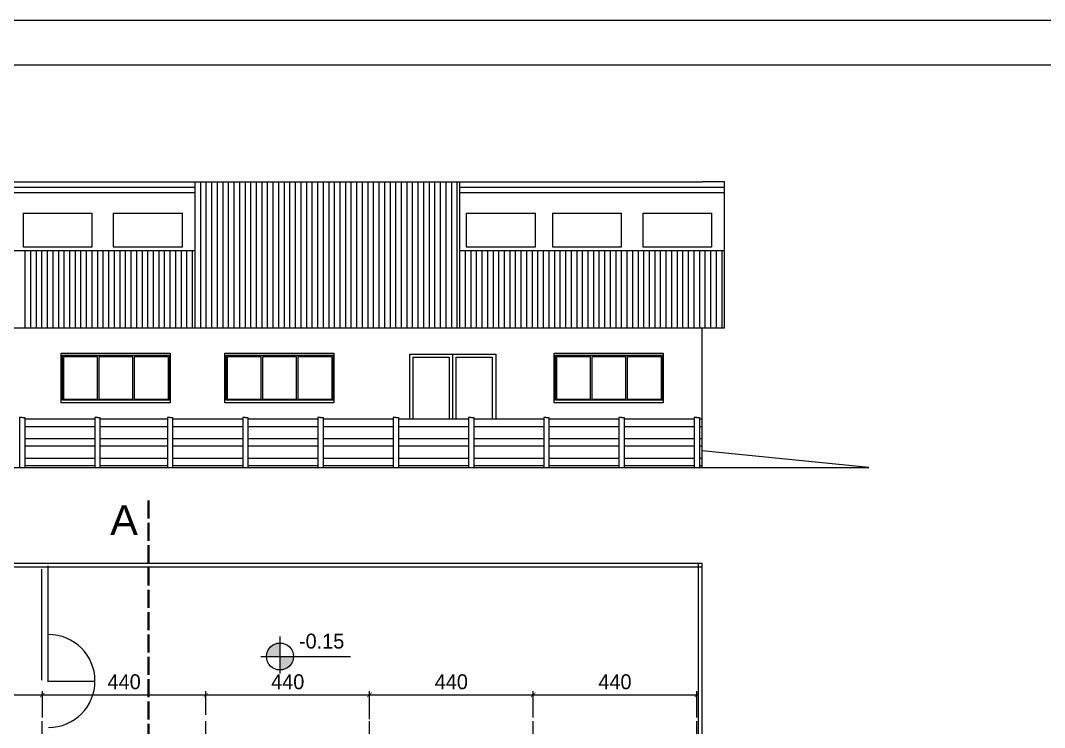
# Model space of a CAD drawing. Header units: millimetres. Extents: x 73 to 57768, y -40361 to 10065.
# Drawn here: x 6789 to 9543, y 8164 to 10065 of the extents above; entities that cross this region are included whole.
import ezdxf

# ---------------------------------------------------------------- set-up
doc = ezdxf.new("R2010")
doc.units = ezdxf.units.MM
doc.linetypes.add('ACAD_ISO02W100', pattern=[15, 12, -3])
doc.linetypes.add('ACAD_ISO04W100', pattern=[30, 24, -3, 0, -3])
for name, color, linetype, lineweight in [('1', 7, 'Continuous', 15), ('fekalna', 43, 'Continuous', 5), ('kote', 124, 'Continuous', 5), ('kote i srafura', 9, 'Continuous', 5), ('okvir', 120, 'Continuous', 13), ('presjek A-A B- B', 40, 'Continuous', 40)]:
    doc.layers.add(name, color=color, linetype=linetype, lineweight=lineweight)
doc.layers.add('pogled', color=7, linetype='Continuous', lineweight=5, true_color=0x8db1c3)
doc.layers.add('TEXT', color=7, linetype='Continuous')
doc.dimstyles.new('1-200', dxfattribs={"dimtxt": 40, "dimasz": 12, "dimexe": 10, "dimexo": 10, "dimgap": 15, "dimtad": 1, "dimdec": 0, "dimtxsty": 'Standard', "dimblk": 'ARCHTICK', "dimcen": 2.5, "dimdle": 5, "dimadec": 0, "dimazin": 0, "dimtfac": 1, "dimtdec": 0, "dimtmove": 0, "dimatfit": 3, "dimldrblk": 'ARCHTICK', "dimfxl": 1, "dimarcsym": 0})

# ---------------------------------------------------------------- blocks, each defined once
blk = doc.blocks.new('_ArchTick')
at = {"layer": 'kote', "color": 0, "const_width": 0.15}
blk.add_lwpolyline([(-0.5, -0.5), (0.5, 0.5)], dxfattribs=at)
blk = doc.blocks.new('*D159')
at = {"layer": 'Defpoints', "color": 0}
for p in [(6847.8, 8251.9), (6407.8, 8181.4), (6847.8, 8181.4)]:
    blk.add_point(p, dxfattribs=at)
at = {"layer": 'kote i srafura', "color": 0, "lineweight": -2}
for p, q in [((6402.8, 8251.9), (6852.8, 8251.9)), ((6407.8, 8191.4), (6407.8, 8261.9)), ((6847.8, 8191.4), (6847.8, 8261.9))]:
    blk.add_line(p, q, dxfattribs=at)
at = {"layer": 'kote i srafura', "color": 0, "lineweight": -2, "xscale": 12, "yscale": 12, "zscale": 12, "rotation": 180}
blk.add_blockref('_ArchTick', (6407.8, 8251.9), dxfattribs=at)
at = {"layer": 'kote i srafura', "color": 0, "lineweight": -2, "xscale": 12, "yscale": 12, "zscale": 12}
blk.add_blockref('_ArchTick', (6847.8, 8251.9), dxfattribs=at)
at = {"layer": 'kote i srafura', "color": 0, "insert": (6627.8, 8286.9), "char_height": 40, "attachment_point": 5}
blk.add_mtext('440', dxfattribs=at)
blk = doc.blocks.new('*D160')
at = {"layer": 'Defpoints', "color": 0}
for p in [(7287.9, 8251.9), (6847.8, 8181.4), (7287.9, 8188.4)]:
    blk.add_point(p, dxfattribs=at)
at = {"layer": 'kote i srafura', "color": 0, "lineweight": -2}
for p, q in [((6842.8, 8251.9), (7292.9, 8251.9)), ((6847.8, 8191.4), (6847.8, 8261.9)), ((7287.9, 8198.4), (7287.9, 8261.9))]:
    blk.add_line(p, q, dxfattribs=at)
at = {"layer": 'kote i srafura', "color": 0, "lineweight": -2, "xscale": 12, "yscale": 12, "zscale": 12, "rotation": 180}
blk.add_blockref('_ArchTick', (6847.8, 8251.9), dxfattribs=at)
at = {"layer": 'kote i srafura', "color": 0, "lineweight": -2, "xscale": 12, "yscale": 12, "zscale": 12}
blk.add_blockref('_ArchTick', (7287.9, 8251.9), dxfattribs=at)
at = {"layer": 'kote i srafura', "color": 0, "insert": (7067.8, 8286.9), "char_height": 40, "attachment_point": 5}
blk.add_mtext('440', dxfattribs=at)
blk = doc.blocks.new('*D161')
at = {"layer": 'Defpoints', "color": 0}
for p in [(7727.6, 8251.9), (7287.9, 8188.4), (7727.6, 8177)]:
    blk.add_point(p, dxfattribs=at)
at = {"layer": 'kote i srafura', "color": 0, "lineweight": -2}
for p, q in [((7282.9, 8251.9), (7732.6, 8251.9)), ((7287.9, 8198.4), (7287.9, 8261.9)), ((7727.6, 8187), (7727.6, 8261.9))]:
    blk.add_line(p, q, dxfattribs=at)
at = {"layer": 'kote i srafura', "color": 0, "lineweight": -2, "xscale": 12, "yscale": 12, "zscale": 12, "rotation": 180}
blk.add_blockref('_ArchTick', (7287.9, 8251.9), dxfattribs=at)
at = {"layer": 'kote i srafura', "color": 0, "lineweight": -2, "xscale": 12, "yscale": 12, "zscale": 12}
blk.add_blockref('_ArchTick', (7727.6, 8251.9), dxfattribs=at)
at = {"layer": 'kote i srafura', "color": 0, "insert": (7507.8, 8286.9), "char_height": 40, "attachment_point": 5}
blk.add_mtext('440', dxfattribs=at)
blk = doc.blocks.new('*D162')
at = {"layer": 'Defpoints', "color": 0}
for p in [(8167.8, 8251.9), (8167.8, 8181.4), (7727.6, 8177)]:
    blk.add_point(p, dxfattribs=at)
at = {"layer": 'kote i srafura', "color": 0, "lineweight": -2}
for p, q in [((7722.6, 8251.9), (8172.8, 8251.9)), ((7727.6, 8187), (7727.6, 8261.9)), ((8167.8, 8191.4), (8167.8, 8261.9))]:
    blk.add_line(p, q, dxfattribs=at)
at = {"layer": 'kote i srafura', "color": 0, "lineweight": -2, "xscale": 12, "yscale": 12, "zscale": 12, "rotation": 180}
blk.add_blockref('_ArchTick', (7727.6, 8251.9), dxfattribs=at)
at = {"layer": 'kote i srafura', "color": 0, "lineweight": -2, "xscale": 12, "yscale": 12, "zscale": 12}
blk.add_blockref('_ArchTick', (8167.8, 8251.9), dxfattribs=at)
at = {"layer": 'kote i srafura', "color": 0, "insert": (7947.7, 8286.9), "char_height": 40, "attachment_point": 5}
blk.add_mtext('440', dxfattribs=at)
blk = doc.blocks.new('*D163')
at = {"layer": 'Defpoints', "color": 0}
for p in [(8607.8, 8251.9), (8167.8, 8181.4), (8607.8, 8181.4)]:
    blk.add_point(p, dxfattribs=at)
at = {"layer": 'kote i srafura', "color": 0, "lineweight": -2}
for p, q in [((8162.8, 8251.9), (8612.8, 8251.9)), ((8167.8, 8191.4), (8167.8, 8261.9)), ((8607.8, 8191.4), (8607.8, 8261.9))]:
    blk.add_line(p, q, dxfattribs=at)
at = {"layer": 'kote i srafura', "color": 0, "lineweight": -2, "xscale": 12, "yscale": 12, "zscale": 12, "rotation": 180}
blk.add_blockref('_ArchTick', (8167.8, 8251.9), dxfattribs=at)
at = {"layer": 'kote i srafura', "color": 0, "lineweight": -2, "xscale": 12, "yscale": 12, "zscale": 12}
blk.add_blockref('_ArchTick', (8607.8, 8251.9), dxfattribs=at)
at = {"layer": 'kote i srafura', "color": 0, "insert": (8387.8, 8286.9), "char_height": 40, "attachment_point": 5}
blk.add_mtext('440', dxfattribs=at)

msp = doc.modelspace()

# ---------------------------------------------------------------- hatches: boundary and pattern name
at = {"layer": 'TEXT'}
h = msp.add_hatch(color=256, dxfattribs=at)
h.paths.add_polyline_path([(7486.781, 8355.059), (7486.781, 8391.295, 0.41421356), (7450.546, 8355.059)])
h.paths.add_polyline_path([(7523.017, 8355.059), (7486.781, 8355.059), (7486.781, 8318.824, 0.41421356)])

# ---------------------------------------------------------------- linework, layer by layer
at = {"layer": '1', "color": 251, "linetype": 'ACAD_ISO04W100', "ltscale": 4}
for p, q in [((6847.775, 5845.822), (6847.775, 8181.36)), ((7287.775, 5845.822), (7287.775, 8181.36)), ((7727.775, 5845.822), (7727.775, 8181.36)), ((8167.775, 5845.822), (8167.775, 8181.36)), ((8607.775, 5845.822), (8607.775, 8181.36))]:
    msp.add_line(p, q, dxfattribs=at)
at = {"layer": 'fekalna'}
msp.add_line((6864.306, 8289.18), (6989.306, 8289.18), dxfattribs=at)
at = {"layer": 'fekalna', "ltscale": 5}
for points in [[(6863.921, 8286.68), (6863.921, 8598.667)], [(6845.758, 8589.589), (6845.758, 8291.68)]]:
    msp.add_lwpolyline(points, dxfattribs=at)
at = {"layer": 'fekalna'}
msp.add_arc((6864.306, 8289.18), 125, 270, 90, dxfattribs=at)
at = {"layer": 'okvir'}
for points in [[(73.426, 10064.707), (73.426, 64.707), (14073.426, 64.707), (14073.426, 10064.707)], [(495.733, 9944.707), (495.733, 184.707), (13953.426, 184.707), (13953.426, 9944.707)]]:
    msp.add_lwpolyline(points, close=True, dxfattribs=at)
at = {"layer": 'pogled', "ltscale": 5}
for p, q in [((5834.775, 9630.681), (8622.775, 9630.681)), ((6546.775, 9616.681), (7258.775, 9616.681)), ((7258.775, 9238.681), (7258.775, 9630.681)), ((7273.775, 9238.681), (7273.775, 9630.681)), ((7288.775, 9238.681), (7288.775, 9630.681)), ((7303.775, 9238.681), (7303.775, 9630.681)), ((7318.775, 9238.681), (7318.775, 9630.681)), ((7333.775, 9238.681), (7333.775, 9630.681)), ((7348.775, 9238.681), (7348.775, 9630.681)), ((7363.775, 9238.681), (7363.775, 9630.681)), ((7378.775, 9238.681), (7378.775, 9630.681)), ((7393.775, 9238.681), (7393.775, 9630.681)), ((7408.775, 9238.681), (7408.775, 9630.681)), ((7423.775, 9238.681), (7423.775, 9630.681)), ((7438.775, 9238.681), (7438.775, 9630.681)), ((7453.775, 9238.681), (7453.775, 9630.681)), ((7468.775, 9238.681), (7468.775, 9630.681)), ((7483.775, 9238.681), (7483.775, 9630.681)), ((7498.775, 9238.681), (7498.775, 9630.681)), ((7513.775, 9238.681), (7513.775, 9630.681)), ((7528.775, 9238.681), (7528.775, 9630.681)), ((7543.775, 9238.681), (7543.775, 9630.681)), ((7558.775, 9238.681), (7558.775, 9630.681)), ((7573.775, 9238.681), (7573.775, 9630.681)), ((7588.775, 9238.681), (7588.775, 9630.681)), ((7603.775, 9238.681), (7603.775, 9630.681)), ((7618.775, 9238.681), (7618.775, 9630.681)), ((7633.775, 9238.681), (7633.775, 9630.681)), ((7648.775, 9238.681), (7648.775, 9630.681)), ((7663.775, 9238.681), (7663.775, 9630.681)), ((7678.775, 9238.681), (7678.775, 9630.681)), ((7693.775, 9238.681), (7693.775, 9630.681)), ((7708.775, 9238.681), (7708.775, 9630.681)), ((7723.775, 9238.681), (7723.775, 9630.681)), ((7738.775, 9238.681), (7738.775, 9630.681)), ((7753.775, 9238.681), (7753.775, 9630.681)), ((7768.775, 9238.681), (7768.775, 9630.681)), ((7783.775, 9238.681), (7783.775, 9630.681)), ((7798.775, 9238.681), (7798.775, 9630.681)), ((7813.775, 9238.681), (7813.775, 9630.681)), ((7828.775, 9238.681), (7828.775, 9630.681)), ((7843.775, 9238.681), (7843.775, 9630.681)), ((7858.775, 9238.681), (7858.775, 9630.681)), ((7873.775, 9238.681), (7873.775, 9630.681)), ((7888.775, 9238.681), (7888.775, 9630.681)), ((7903.775, 9238.681), (7903.775, 9630.681)), ((7918.775, 9238.681), (7918.775, 9630.681)), ((7933.775, 9238.681), (7933.775, 9630.681)), ((7948.775, 9238.681), (7948.775, 9630.681)), ((7963.775, 9238.681), (7963.775, 9630.681)), ((7970.775, 9238.681), (7970.775, 9630.681)), ((7970.775, 9616.681), (8682.775, 9616.681)), ((8682.775, 9630.681), (8622.775, 9630.681)), ((8682.775, 9238.681), (8682.775, 9630.681)), ((6546.775, 9602.681), (7258.775, 9602.681)), ((7970.775, 9602.681), (8682.775, 9602.681)), ((6795.918, 9546.681), (6795.918, 9456.123)), ((6795.918, 9546.681), (6981.797, 9546.681)), ((6981.797, 9456.123), (6981.797, 9546.681)), ((7038.733, 9546.681), (7038.733, 9456.123)), ((7038.733, 9546.681), (7224.613, 9546.681)), ((7224.613, 9456.123), (7224.613, 9546.681)), ((7987.988, 9546.681), (8173.867, 9546.681)), ((7987.988, 9546.681), (7987.988, 9456.123)), ((8173.867, 9456.123), (8173.867, 9546.681)), ((8219.918, 9546.681), (8219.918, 9456.123)), ((8219.918, 9546.681), (8405.797, 9546.681)), ((8405.797, 9456.123), (8405.797, 9546.681)), ((8462.733, 9546.681), (8462.733, 9456.123)), ((8462.733, 9546.681), (8648.613, 9546.681)), ((8648.613, 9456.123), (8648.613, 9546.681)), ((6546.775, 9446.681), (7258.775, 9446.681)), ((6795.918, 9456.123), (6981.797, 9456.123)), ((6801.775, 9238.681), (6801.775, 9446.681)), ((6816.775, 9238.681), (6816.775, 9446.681)), ((6831.775, 9238.681), (6831.775, 9446.681)), ((6846.775, 9238.681), (6846.775, 9446.681)), ((6861.775, 9238.681), (6861.775, 9446.681)), ((6876.775, 9238.681), (6876.775, 9446.681)), ((6891.775, 9238.681), (6891.775, 9446.681)), ((6906.775, 9238.681), (6906.775, 9446.681)), ((6921.775, 9238.681), (6921.775, 9446.681)), ((6936.775, 9238.681), (6936.775, 9446.681)), ((6951.775, 9238.681), (6951.775, 9446.681)), ((6966.775, 9238.681), (6966.775, 9446.681)), ((6981.775, 9238.681), (6981.775, 9446.681)), ((6996.775, 9238.681), (6996.775, 9446.681)), ((7011.775, 9238.681), (7011.775, 9446.681)), ((7026.775, 9238.681), (7026.775, 9446.681)), ((7038.733, 9456.123), (7224.613, 9456.123)), ((7041.775, 9238.681), (7041.775, 9446.681)), ((7056.775, 9238.681), (7056.775, 9446.681)), ((7071.775, 9238.681), (7071.775, 9446.681)), ((7086.775, 9238.681), (7086.775, 9446.681)), ((7101.775, 9238.681), (7101.775, 9446.681)), ((7116.775, 9238.681), (7116.775, 9446.681)), ((7131.775, 9238.681), (7131.775, 9446.681)), ((7146.775, 9238.681), (7146.775, 9446.681)), ((7161.775, 9238.681), (7161.775, 9446.681)), ((7176.775, 9238.681), (7176.775, 9446.681)), ((7191.775, 9238.681), (7191.775, 9446.681)), ((7206.775, 9238.681), (7206.775, 9446.681)), ((7221.775, 9238.681), (7221.775, 9446.681)), ((7236.775, 9238.681), (7236.775, 9446.681)), ((7251.775, 9238.681), (7251.775, 9446.681)), ((7970.775, 9446.681), (8682.775, 9446.681)), ((7985.775, 9238.681), (7985.775, 9446.681)), ((7987.988, 9456.123), (8173.867, 9456.123)), ((8000.775, 9238.681), (8000.775, 9446.681)), ((8015.775, 9238.681), (8015.775, 9446.681)), ((8030.775, 9238.681), (8030.775, 9446.681)), ((8045.775, 9238.681), (8045.775, 9446.681)), ((8060.775, 9238.681), (8060.775, 9446.681)), ((8075.775, 9238.681), (8075.775, 9446.681)), ((8090.775, 9238.681), (8090.775, 9446.681)), ((8105.775, 9238.681), (8105.775, 9446.681)), ((8120.775, 9238.681), (8120.775, 9446.681)), ((8135.775, 9238.681), (8135.775, 9446.681)), ((8150.775, 9238.681), (8150.775, 9446.681)), ((8165.775, 9238.681), (8165.775, 9446.681)), ((8180.775, 9238.681), (8180.775, 9446.681)), ((8195.775, 9238.681), (8195.775, 9446.681)), ((8210.775, 9238.681), (8210.775, 9446.681)), ((8219.918, 9456.123), (8405.797, 9456.123)), ((8225.775, 9238.681), (8225.775, 9446.681)), ((8240.775, 9238.681), (8240.775, 9446.681)), ((8255.775, 9238.681), (8255.775, 9446.681)), ((8270.775, 9238.681), (8270.775, 9446.681)), ((8285.775, 9238.681), (8285.775, 9446.681)), ((8300.775, 9238.681), (8300.775, 9446.681)), ((8315.775, 9238.681), (8315.775, 9446.681)), ((8330.775, 9238.681), (8330.775, 9446.681)), ((8345.775, 9238.681), (8345.775, 9446.681)), ((8360.775, 9238.681), (8360.775, 9446.681)), ((8375.775, 9238.681), (8375.775, 9446.681)), ((8390.775, 9238.681), (8390.775, 9446.681)), ((8405.775, 9238.681), (8405.775, 9446.681)), ((8420.775, 9238.681), (8420.775, 9446.681)), ((8435.775, 9238.681), (8435.775, 9446.681)), ((8450.775, 9238.681), (8450.775, 9446.681)), ((8462.733, 9456.123), (8648.613, 9456.123)), ((8465.775, 9238.681), (8465.775, 9446.681)), ((8480.775, 9238.681), (8480.775, 9446.681)), ((8495.775, 9238.681), (8495.775, 9446.681)), ((8510.775, 9238.681), (8510.775, 9446.681)), ((8525.775, 9238.681), (8525.775, 9446.681)), ((8540.775, 9238.681), (8540.775, 9446.681)), ((8555.775, 9238.681), (8555.775, 9446.681)), ((8570.775, 9238.681), (8570.775, 9446.681)), ((8585.775, 9238.681), (8585.775, 9446.681)), ((8600.775, 9238.681), (8600.775, 9446.681)), ((8615.775, 9238.681), (8615.775, 9446.681)), ((8630.775, 9238.681), (8630.775, 9446.681)), ((8645.775, 9238.681), (8645.775, 9446.681)), ((8660.775, 9238.681), (8660.775, 9446.681)), ((8675.775, 9238.681), (8675.775, 9446.681)), ((5122.775, 9238.681), (8622.775, 9238.681)), ((8622.775, 8862.681), (8622.775, 9238.681)), ((8622.775, 9238.681), (8682.775, 9238.681)), ((9070.775, 8862.681), (8622.775, 8907.681)), ((5182.775, 8862.681), (8622.775, 8862.681)), ((8622.775, 8862.681), (9070.775, 8862.681)), ((5182.775, 8605.822), (8622.775, 8605.822)), ((5182.775, 8595.822), (8622.775, 8595.822)), ((8612.775, 7805.822), (8612.775, 8605.822)), ((8622.775, 7805.822), (8622.775, 8605.822))]:
    msp.add_line(p, q, dxfattribs=at)
for points in [[(6898.562, 9170.831), (7191.932, 9170.831), (7191.932, 9036.69), (6898.562, 9036.69)], [(6902.444, 9164.733), (7189.714, 9164.733), (7189.714, 9043.896), (6902.444, 9043.896)], [(7338.562, 9170.831), (7631.932, 9170.831), (7631.932, 9036.69), (7338.562, 9036.69)], [(7342.444, 9164.733), (7629.714, 9164.733), (7629.714, 9043.896), (7342.444, 9043.896)], [(8224.258, 9170.831), (8517.628, 9170.831), (8517.628, 9036.69), (8224.258, 9036.69)], [(8228.14, 9164.733), (8515.41, 9164.733), (8515.41, 9043.896), (8228.14, 9043.896)]]:
    msp.add_lwpolyline(points, close=True, dxfattribs=at)
at = {"layer": 'pogled'}
for points in [[(6906.043, 9046.282), (6906.043, 9161.282)], [(6906.043, 9161.282), (6996.043, 9161.282)], [(6996.043, 9046.282), (6996.043, 9161.282)], [(7001.043, 9161.282), (7091.043, 9161.282)], [(7001.043, 9046.282), (7001.043, 9161.282)], [(7091.043, 9046.282), (7091.043, 9161.282)], [(7096.043, 9161.282), (7186.043, 9161.282)], [(7096.043, 9046.282), (7096.043, 9161.282)], [(7186.043, 9161.282), (7186.043, 9046.282)], [(7346.043, 9046.282), (7346.043, 9161.282)], [(7346.043, 9161.282), (7436.043, 9161.282)], [(7436.043, 9046.282), (7436.043, 9161.282)], [(7441.043, 9161.282), (7531.043, 9161.282)], [(7441.043, 9046.282), (7441.043, 9161.282)], [(7531.043, 9046.282), (7531.043, 9161.282)], [(7536.043, 9161.282), (7626.043, 9161.282)], [(7536.043, 9046.282), (7536.043, 9161.282)], [(7626.043, 9161.282), (7626.043, 9046.282)], [(8231.739, 9046.282), (8231.739, 9161.282)], [(8231.739, 9161.282), (8321.739, 9161.282)], [(8321.739, 9046.282), (8321.739, 9161.282)], [(8326.739, 9161.282), (8416.739, 9161.282)], [(8326.739, 9046.282), (8326.739, 9161.282)], [(8416.739, 9046.282), (8416.739, 9161.282)], [(8421.739, 9161.282), (8511.739, 9161.282)], [(8421.739, 9046.282), (8421.739, 9161.282)], [(8511.739, 9161.282), (8511.739, 9046.282)], [(6996.043, 9046.282), (6906.043, 9046.282)], [(7091.043, 9046.282), (7001.043, 9046.282)], [(7186.043, 9046.282), (7096.043, 9046.282)], [(7436.043, 9046.282), (7346.043, 9046.282)], [(7531.043, 9046.282), (7441.043, 9046.282)], [(7626.043, 9046.282), (7536.043, 9046.282)], [(8321.739, 9046.282), (8231.739, 9046.282)], [(8416.739, 9046.282), (8326.739, 9046.282)], [(8511.739, 9046.282), (8421.739, 9046.282)], [(6793.472, 8997.681), (6786.472, 8997.681), (6786.472, 8862.681)], [(6793.472, 8997.681), (6800.472, 8997.681), (6800.472, 8862.681)], [(6988.872, 8992.681), (6800.472, 8992.681)], [(6995.872, 8997.681), (6988.872, 8997.681), (6988.872, 8862.681)], [(6995.872, 8997.681), (7002.872, 8997.681), (7002.872, 8862.681)], [(7184.272, 8992.681), (7002.872, 8992.681)], [(7191.272, 8997.681), (7184.272, 8997.681), (7184.272, 8862.681)], [(7191.272, 8997.681), (7198.272, 8997.681), (7198.272, 8862.681)], [(7386.672, 8992.681), (7198.272, 8992.681)], [(7393.672, 8997.681), (7386.672, 8997.681), (7386.672, 8862.681)], [(7393.672, 8997.681), (7400.672, 8997.681), (7400.672, 8862.681)], [(7589.072, 8992.681), (7400.672, 8992.681)], [(7596.072, 8997.681), (7589.072, 8997.681), (7589.072, 8862.681)], [(7596.072, 8997.681), (7603.072, 8997.681), (7603.072, 8862.681)], [(7791.472, 8992.681), (7603.072, 8992.681)], [(7798.472, 8997.681), (7791.472, 8997.681), (7791.472, 8862.681)], [(7798.472, 8997.681), (7805.472, 8997.681), (7805.472, 8862.681)], [(7993.872, 8992.681), (7805.472, 8992.681)], [(8000.872, 8997.681), (7993.872, 8997.681), (7993.872, 8862.681)], [(8000.872, 8997.681), (7993.872, 8997.681), (7993.872, 8862.681)], [(8000.872, 8997.681), (8007.872, 8997.681), (8007.872, 8862.681)], [(8000.872, 8997.681), (8007.872, 8997.681), (8007.872, 8862.681)], [(8196.272, 8992.681), (8007.872, 8992.681)], [(8203.272, 8997.681), (8196.272, 8997.681), (8196.272, 8862.681)], [(8203.272, 8997.681), (8210.272, 8997.681), (8210.272, 8862.681)], [(8398.672, 8992.681), (8210.272, 8992.681)], [(8405.672, 8997.681), (8398.672, 8997.681), (8398.672, 8862.681)], [(8405.672, 8997.681), (8412.672, 8997.681), (8412.672, 8862.681)], [(8601.072, 8992.681), (8412.672, 8992.681)], [(8608.072, 8997.681), (8601.072, 8997.681), (8601.072, 8862.681)], [(8608.072, 8997.681), (8615.072, 8997.681), (8615.072, 8862.681)], [(8622.775, 8992.681), (8615.072, 8992.681)], [(6988.872, 8972.681), (6800.472, 8972.681)], [(7184.272, 8972.681), (7002.872, 8972.681)], [(7386.672, 8972.681), (7198.272, 8972.681)], [(7589.072, 8972.681), (7400.672, 8972.681)], [(7791.472, 8972.681), (7603.072, 8972.681)], [(7993.872, 8972.681), (7805.472, 8972.681)], [(8196.272, 8972.681), (8007.872, 8972.681)], [(8398.672, 8972.681), (8210.272, 8972.681)], [(8601.072, 8972.681), (8412.672, 8972.681)], [(8622.775, 8972.681), (8615.072, 8972.681)], [(6988.872, 8940.181), (6800.472, 8940.181)], [(7184.272, 8940.181), (7002.872, 8940.181)], [(7386.672, 8940.181), (7198.272, 8940.181)], [(7589.072, 8940.181), (7400.672, 8940.181)], [(7791.472, 8940.181), (7603.072, 8940.181)], [(7993.872, 8940.181), (7805.472, 8940.181)], [(8196.272, 8940.181), (8007.872, 8940.181)], [(8398.672, 8940.181), (8210.272, 8940.181)], [(8601.072, 8940.181), (8412.672, 8940.181)], [(8622.775, 8940.181), (8615.072, 8940.181)], [(6988.872, 8920.181), (6800.472, 8920.181)], [(7184.272, 8920.181), (7002.872, 8920.181)], [(7386.672, 8920.181), (7198.272, 8920.181)], [(7589.072, 8920.181), (7400.672, 8920.181)], [(7791.472, 8920.181), (7603.072, 8920.181)], [(7993.872, 8920.181), (7805.472, 8920.181)], [(8196.272, 8920.181), (8007.872, 8920.181)], [(8398.672, 8920.181), (8210.272, 8920.181)], [(8601.072, 8920.181), (8412.672, 8920.181)], [(8622.775, 8920.181), (8615.072, 8920.181)], [(6988.872, 8887.681), (6800.472, 8887.681)], [(7184.272, 8887.681), (7002.872, 8887.681)], [(7386.672, 8887.681), (7198.272, 8887.681)], [(7589.072, 8887.681), (7400.672, 8887.681)], [(7791.472, 8887.681), (7603.072, 8887.681)], [(7993.872, 8887.681), (7805.472, 8887.681)], [(8196.272, 8887.681), (8007.872, 8887.681)], [(8398.672, 8887.681), (8210.272, 8887.681)], [(8601.072, 8887.681), (8412.672, 8887.681)], [(8622.775, 8887.681), (8615.072, 8887.681)], [(6988.872, 8867.681), (6800.472, 8867.681)], [(7184.272, 8867.681), (7002.872, 8867.681)], [(7386.672, 8867.681), (7198.272, 8867.681)], [(7589.072, 8867.681), (7400.672, 8867.681)], [(7791.472, 8867.681), (7603.072, 8867.681)], [(7993.872, 8867.681), (7805.472, 8867.681)], [(8196.272, 8867.681), (8007.872, 8867.681)], [(8398.672, 8867.681), (8210.272, 8867.681)], [(8601.072, 8867.681), (8412.672, 8867.681)], [(8622.775, 8867.681), (8615.072, 8867.681)]]:
    msp.add_lwpolyline(points, dxfattribs=at)
at = {"layer": 'pogled', "ltscale": 5}
for points in [[(7834.923, 9167.681), (7951.311, 9167.681), (7951.311, 8992.681)], [(7834.923, 9167.681), (7834.923, 8992.681)], [(7843.912, 9159.521), (7843.912, 8992.681)], [(7843.912, 9159.521), (7941.614, 9159.521), (7941.614, 8992.681)], [(7951.311, 9167.681), (8067.698, 9167.681), (8067.698, 8992.681)], [(7951.311, 9167.681), (7951.311, 8992.681)], [(7960.3, 9159.521), (7960.3, 8992.681)], [(7960.3, 9159.521), (8058.002, 9159.521), (8058.002, 8992.681)]]:
    msp.add_lwpolyline(points, dxfattribs=at)
at = {"layer": 'presjek A-A B- B', "linetype": 'ACAD_ISO02W100', "ltscale": 4}
msp.add_lwpolyline([(7133.29, 8773.952), (7133.29, 1450.581), (6949.431, 1450.581)], dxfattribs=at)
at = {"layer": 'TEXT'}
for p, q in [((7486.781, 8409.201), (7486.781, 8309.201)), ((7435.009, 8355.059), (7676.441, 8355.059))]:
    msp.add_line(p, q, dxfattribs=at)
msp.add_circle((7486.781, 8355.059), 36.236, dxfattribs=at)

# ---------------------------------------------------------------- texts
at = {"layer": 'presjek A-A B- B', "linetype": 'ACAD_ISO02W100', "insert": (7030.32, 8761.798), "char_height": 80, "width": 88.3351, "attachment_point": 1}
msp.add_mtext('{\\fArial|b0|i0|c238|p34;A}', dxfattribs=at)
at = {"layer": 'TEXT', "insert": (7537.967, 8416.467), "char_height": 40, "width": 259.799, "attachment_point": 1}
msp.add_mtext('-0.15', dxfattribs=at)

# ---------------------------------------------------------------- dimensions: what is measured, and where the dimension line sits
at = {"layer": 'kote i srafura'}
for base, p1, p2, picture, middle in [((6847.775, 8251.859), (6407.775, 8181.36), (6847.775, 8181.36), '*D159', (6627.775, 8286.859)), ((7287.896, 8251.859), (6847.775, 8181.36), (7287.896, 8188.373), '*D160', (7067.836, 8286.859)), ((7727.648, 8251.859), (7287.896, 8188.373), (7727.648, 8176.963), '*D161', (7507.772, 8286.859)), ((8167.775, 8251.859), (7727.648, 8176.963), (8167.775, 8181.36), '*D162', (7947.711, 8286.859)), ((8607.775, 8251.859), (8167.775, 8181.36), (8607.775, 8181.36), '*D163', (8387.775, 8286.859))]:
    dim = msp.add_linear_dim(base=base, p1=p1, p2=p2, dimstyle='1-200', override={"dimtmove": 1}, dxfattribs=at)
    dim.commit()
    dim.dimension.update_dxf_attribs({"geometry": picture, "text_midpoint": middle})

doc.saveas('drawing.dxf')
